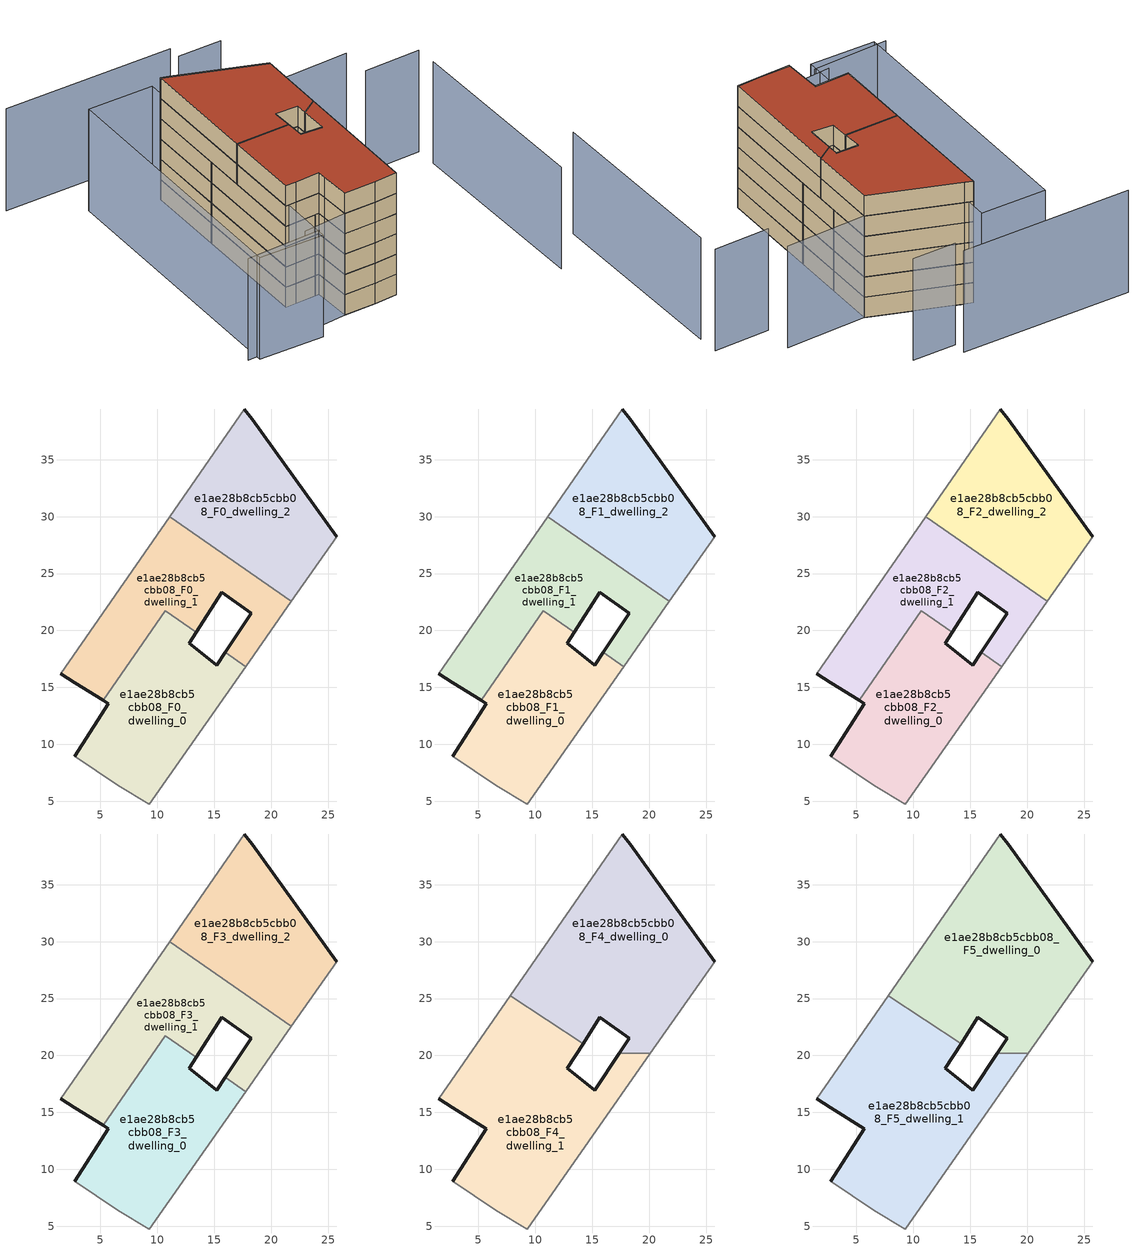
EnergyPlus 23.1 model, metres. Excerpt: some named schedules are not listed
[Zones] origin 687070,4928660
e1ae28b8cb5cbb08_F0_dwelling_0
 floor ground (EU_floor_Construction): 9.28,4.75 17.74,16.82 15.95,18.07 15.2,16.96 12.8,18.87 13.41,19.82 10.69,21.71 5.24,13.85 5.69,13.57 5.08,12.59 2.73,8.93 6.5,6.39 z0
 wall outside (EU_wall_Construction): 13.41,19.82 12.8,18.87 15.2,16.96 15.95,18.07 / 2.73,8.93 5.08,12.59 5.69,13.57 5.24,13.85 z0:3
 wall to e1ae28b8cb5cbb08_F0_dwelling_1 (EU_wall_Construction): 5.24,13.85 10.69,21.71 13.41,19.82 / 15.95,18.07 17.74,16.82 z0:3
 wall adiabatic (EU_wall_Construction): 17.74,16.82 9.28,4.75 6.5,6.39 2.73,8.93 z0:3
e1ae28b8cb5cbb08_F0_dwelling_1
 floor ground (EU_floor_Construction): 17.74,16.82 21.77,22.56 11.07,29.97 1.52,16.19 2.75,15.42 5.24,13.85 10.69,21.71 13.41,19.82 15.65,23.34 18.23,21.5 15.95,18.07 z0
 wall outside (EU_wall_Construction): 15.95,18.07 18.23,21.5 15.65,23.34 13.41,19.82 / 5.24,13.85 2.75,15.42 1.52,16.19 z0:3
 wall adiabatic (EU_wall_Construction): 1.52,16.19 11.07,29.97 / 21.77,22.56 17.74,16.82 z0:3
 wall to e1ae28b8cb5cbb08_F0_dwelling_2 (EU_wall_Construction): 11.07,29.97 21.77,22.56 z0:3
e1ae28b8cb5cbb08_F0_dwelling_2
 floor ground (EU_floor_Construction): 21.77,22.56 25.74,28.24 18.31,38.54 17.64,39.46 11.07,29.97 z0
 wall outside (EU_wall_Construction): 17.64,39.46 18.31,38.54 25.74,28.24 z0:3
 wall adiabatic (EU_wall_Construction): 11.07,29.97 17.64,39.46 / 25.74,28.24 21.77,22.56 z0:3
e1ae28b8cb5cbb08_F1_dwelling_0
 floor to e1ae28b8cb5cbb08_F0_dwelling_0 (EU_floor_Construction): 9.28,4.75 17.74,16.82 15.95,18.07 15.2,16.96 12.8,18.87 13.41,19.82 10.69,21.71 5.24,13.85 5.69,13.57 5.08,12.59 2.73,8.93 6.5,6.39 z3
 wall outside (EU_wall_Construction): 13.41,19.82 12.8,18.87 15.2,16.96 15.95,18.07 / 2.73,8.93 5.08,12.59 5.69,13.57 5.24,13.85 z3:6
 wall to e1ae28b8cb5cbb08_F1_dwelling_1 (EU_wall_Construction): 5.24,13.85 10.69,21.71 13.41,19.82 / 15.95,18.07 17.74,16.82 z3:6
 wall adiabatic (EU_wall_Construction): 17.74,16.82 9.28,4.75 6.5,6.39 2.73,8.93 z3:6
e1ae28b8cb5cbb08_F1_dwelling_1
 floor to e1ae28b8cb5cbb08_F0_dwelling_1 (EU_floor_Construction): 17.74,16.82 21.77,22.56 11.07,29.97 1.52,16.19 2.75,15.42 5.24,13.85 10.69,21.71 13.41,19.82 15.65,23.34 18.23,21.5 15.95,18.07 z3
 wall outside (EU_wall_Construction): 15.95,18.07 18.23,21.5 15.65,23.34 13.41,19.82 / 5.24,13.85 2.75,15.42 1.52,16.19 z3:6
 wall adiabatic (EU_wall_Construction): 1.52,16.19 11.07,29.97 / 21.77,22.56 17.74,16.82 z3:6
 wall to e1ae28b8cb5cbb08_F1_dwelling_2 (EU_wall_Construction): 11.07,29.97 21.77,22.56 z3:6
e1ae28b8cb5cbb08_F1_dwelling_2
 floor to e1ae28b8cb5cbb08_F0_dwelling_2 (EU_floor_Construction): 21.77,22.56 25.74,28.24 18.31,38.54 17.64,39.46 11.07,29.97 z3
 wall outside (EU_wall_Construction): 17.64,39.46 18.31,38.54 25.74,28.24 z3:6
 wall adiabatic (EU_wall_Construction): 11.07,29.97 17.64,39.46 / 25.74,28.24 21.77,22.56 z3:6
e1ae28b8cb5cbb08_F2_dwelling_0
 floor to e1ae28b8cb5cbb08_F1_dwelling_0 (EU_floor_Construction): 9.28,4.75 17.74,16.82 15.95,18.07 15.2,16.96 12.8,18.87 13.41,19.82 10.69,21.71 5.24,13.85 5.69,13.57 5.08,12.59 2.73,8.93 6.5,6.39 z6
 wall outside (EU_wall_Construction): 13.41,19.82 12.8,18.87 15.2,16.96 15.95,18.07 / 2.73,8.93 5.08,12.59 5.69,13.57 5.24,13.85 z6:9
 wall to e1ae28b8cb5cbb08_F2_dwelling_1 (EU_wall_Construction): 5.24,13.85 10.69,21.71 13.41,19.82 / 15.95,18.07 17.74,16.82 z6:9
 wall adiabatic (EU_wall_Construction): 17.74,16.82 9.28,4.75 6.5,6.39 2.73,8.93 z6:9
e1ae28b8cb5cbb08_F2_dwelling_1
 floor to e1ae28b8cb5cbb08_F1_dwelling_1 (EU_floor_Construction): 17.74,16.82 21.77,22.56 11.07,29.97 1.52,16.19 2.75,15.42 5.24,13.85 10.69,21.71 13.41,19.82 15.65,23.34 18.23,21.5 15.95,18.07 z6
 wall outside (EU_wall_Construction): 15.95,18.07 18.23,21.5 15.65,23.34 13.41,19.82 / 5.24,13.85 2.75,15.42 1.52,16.19 z6:9
 wall adiabatic (EU_wall_Construction): 1.52,16.19 11.07,29.97 / 21.77,22.56 17.74,16.82 z6:9
 wall to e1ae28b8cb5cbb08_F2_dwelling_2 (EU_wall_Construction): 11.07,29.97 21.77,22.56 z6:9
e1ae28b8cb5cbb08_F2_dwelling_2
 floor to e1ae28b8cb5cbb08_F1_dwelling_2 (EU_floor_Construction): 21.77,22.56 25.74,28.24 18.31,38.54 17.64,39.46 11.07,29.97 z6
 wall outside (EU_wall_Construction): 17.64,39.46 18.31,38.54 25.74,28.24 z6:9
 wall adiabatic (EU_wall_Construction): 11.07,29.97 17.64,39.46 / 25.74,28.24 21.77,22.56 z6:9
e1ae28b8cb5cbb08_F3_dwelling_0
 floor to e1ae28b8cb5cbb08_F2_dwelling_0 (EU_floor_Construction): 9.28,4.75 17.74,16.82 15.95,18.07 15.2,16.96 12.8,18.87 13.41,19.82 10.69,21.71 5.24,13.85 5.69,13.57 5.08,12.59 2.73,8.93 6.5,6.39 z9
 wall outside (EU_wall_Construction): 13.41,19.82 12.8,18.87 15.2,16.96 15.95,18.07 / 2.73,8.93 5.08,12.59 5.69,13.57 5.24,13.85 z9:12
 wall to e1ae28b8cb5cbb08_F3_dwelling_1 (EU_wall_Construction): 5.24,13.85 10.69,21.71 13.41,19.82 / 15.95,18.07 17.74,16.82 z9:12
 wall adiabatic (EU_wall_Construction): 17.74,16.82 9.28,4.75 6.5,6.39 2.73,8.93 z9:12
e1ae28b8cb5cbb08_F3_dwelling_1
 floor to e1ae28b8cb5cbb08_F2_dwelling_1 (EU_floor_Construction): 17.74,16.82 21.77,22.56 11.07,29.97 1.52,16.19 2.75,15.42 5.24,13.85 10.69,21.71 13.41,19.82 15.65,23.34 18.23,21.5 15.95,18.07 z9
 wall outside (EU_wall_Construction): 15.95,18.07 18.23,21.5 15.65,23.34 13.41,19.82 / 5.24,13.85 2.75,15.42 1.52,16.19 z9:12
 wall adiabatic (EU_wall_Construction): 1.52,16.19 11.07,29.97 / 21.77,22.56 17.74,16.82 z9:12
 wall to e1ae28b8cb5cbb08_F3_dwelling_2 (EU_wall_Construction): 11.07,29.97 21.77,22.56 z9:12
e1ae28b8cb5cbb08_F3_dwelling_2
 floor to e1ae28b8cb5cbb08_F2_dwelling_2 (EU_floor_Construction): 21.77,22.56 25.74,28.24 18.31,38.54 17.64,39.46 11.07,29.97 z9
 wall outside (EU_wall_Construction): 17.64,39.46 18.31,38.54 25.74,28.24 z9:12
 wall adiabatic (EU_wall_Construction): 11.07,29.97 17.64,39.46 / 25.74,28.24 21.77,22.56 z9:12
e1ae28b8cb5cbb08_F4_dwelling_0
 floor to e1ae28b8cb5cbb08_F3_dwelling_2 (EU_floor_Construction): 21.77,22.56 25.74,28.24 18.31,38.54 17.64,39.46 11.07,29.97 z12
 floor to e1ae28b8cb5cbb08_F3_dwelling_1 (EU_floor_Construction): 20.1,20.17 21.77,22.56 11.07,29.97 7.81,25.26 14.19,21.04 15.65,23.34 18.23,21.5 17.35,20.17 z12
 wall outside (EU_wall_Construction): 17.35,20.17 18.23,21.5 15.65,23.34 14.19,21.04 / 17.64,39.46 18.31,38.54 25.74,28.24 z12:15
 wall adiabatic (EU_wall_Construction): 25.74,28.24 20.1,20.17 / 7.81,25.26 17.64,39.46 z12:15
 wall to e1ae28b8cb5cbb08_F4_dwelling_1 (EU_wall_Construction): 20.1,20.17 17.35,20.17 / 14.19,21.04 7.81,25.26 z12:15
e1ae28b8cb5cbb08_F4_dwelling_1
 floor to e1ae28b8cb5cbb08_F3_dwelling_0 (EU_floor_Construction): 9.28,4.75 17.74,16.82 15.95,18.07 15.2,16.96 12.8,18.87 13.41,19.82 10.69,21.71 5.25,13.85 5.69,13.57 5.08,12.59 2.73,8.93 6.5,6.39 z12
 floor to e1ae28b8cb5cbb08_F3_dwelling_1 (EU_floor_Construction): 17.74,16.82 20.1,20.17 17.35,20.17 15.95,18.07 z12; 13.41,19.82 14.19,21.04 7.81,25.26 1.52,16.19 2.75,15.42 5.25,13.85 10.69,21.71 z12
 wall outside (EU_wall_Construction): 14.19,21.04 12.8,18.87 15.2,16.96 17.35,20.17 / 2.73,8.93 5.08,12.59 5.69,13.57 2.75,15.42 1.52,16.19 z12:15
 wall adiabatic (EU_wall_Construction): 1.52,16.19 7.81,25.26 / 20.1,20.17 9.28,4.75 6.5,6.39 2.73,8.93 z12:15
e1ae28b8cb5cbb08_F5_dwelling_0
 floor to e1ae28b8cb5cbb08_F4_dwelling_0 (EU_floor_Construction): 20.1,20.17 25.74,28.24 18.31,38.54 17.64,39.46 7.81,25.26 14.19,21.04 15.65,23.34 18.23,21.5 17.35,20.17 z15
 wall outside (EU_wall_Construction): 17.35,20.17 18.23,21.5 15.65,23.34 14.19,21.04 / 17.64,39.46 18.31,38.54 25.74,28.24 z15:18
 wall adiabatic (EU_wall_Construction): 25.74,28.24 20.1,20.17 / 7.81,25.26 17.64,39.46 z15:18
 wall to e1ae28b8cb5cbb08_F5_dwelling_1 (EU_wall_Construction): 20.1,20.17 17.35,20.17 / 14.19,21.04 7.81,25.26 z15:18
 roof outside (EU_roof_Construction): 18.31,38.54 25.74,28.24 20.1,20.17 17.35,20.17 18.23,21.5 15.65,23.34 14.19,21.04 7.81,25.26 17.64,39.46 z18
e1ae28b8cb5cbb08_F5_dwelling_1
 floor to e1ae28b8cb5cbb08_F4_dwelling_1 (EU_floor_Construction): 9.28,4.75 20.1,20.17 17.35,20.17 15.2,16.96 12.8,18.87 14.19,21.04 7.81,25.26 1.52,16.19 2.75,15.42 5.69,13.57 5.08,12.59 2.73,8.93 6.5,6.39 z15
 wall outside (EU_wall_Construction): 14.19,21.04 12.8,18.87 15.2,16.96 17.35,20.17 / 2.73,8.93 5.08,12.59 5.69,13.57 2.75,15.42 1.52,16.19 z15:18
 wall adiabatic (EU_wall_Construction): 1.52,16.19 7.81,25.26 / 20.1,20.17 9.28,4.75 6.5,6.39 2.73,8.93 z15:18
 roof outside (EU_roof_Construction): 20.1,20.17 9.28,4.75 6.5,6.39 2.73,8.93 5.08,12.59 5.69,13.57 2.75,15.42 1.52,16.19 7.81,25.26 14.19,21.04 12.8,18.87 15.2,16.96 17.35,20.17 z18
shading: -2.62,11.95 9.43,5.14 / 32.71,18.41 39.36,14.09 / 22.21,-11.75 37.7,11.53 / -10.85,16.09 -1.85,10.41 / 24.69,28.91 35.37,22.1 / 32.06,37.34 27.02,40.8 / 28.11,42.39 8.27,56.02 / -10.2,14.87 12.07,46.63 / 12.07,46.63 19.67,41.31 / 19.67,41.31 -2.59,9.54 / -2.59,9.54 -10.2,14.87 z0:15
[Building]
EU S2 Campaign: North Axis=0; Terrain=City; Solar Distribution=FullExterior
[Site:Location]
Bologna: Latitude=44.5; Longitude=11.25; Time Zone=1; Elevation=37
[SizingPeriod:WeatherFileDays]
AnnualSizingPeriod: Begin Month=1; Begin Day of Month=1; End Month=12; End Day of Month=31; Day of Week for Start Day=Monday; Use Weather File Daylight Saving Period=No; Use Weather File Rain and Snow Indicators=No
[MATERIAL]
EU_InternalMass_Material: Roughness=MediumRough; Thickness=0.1; Conductivity=1; Density=1800; Specific Heat=900; Thermal Absorptance=0.9; Solar Absorptance=0.7; Visible Absorptance=0.7
[MATERIAL:NOMASS] Roughness=MediumRough; Thermal Absorptance=0.9; Solar Absorptance=0.7; Visible Absorptance=0.7
Name | Thermal Resistance
EU_wall_NoMass | 0.905828
EU_roof_NoMass | 0.37593
EU_floor_NoMass | 0.67114
[CONSTRUCTION]
EU_wall_Construction: EU_wall_NoMass
EU_roof_Construction: EU_roof_NoMass
EU_floor_Construction: EU_floor_NoMass
EU_InternalMass_Construction: EU_InternalMass_Material
[ZONE] Type=1; Multiplier=1; Ceiling Height=autocalculate; Floor Area=autocalculate; Part of Total Floor Area=Yes
Name | Volume
e1ae28b8cb5cbb08_F0_dwelling_0; e1ae28b8cb5cbb08_F1_dwelling_0; e1ae28b8cb5cbb08_F2_dwelling_0; e1ae28b8cb5cbb08_F3_dwelling_0 | 361.336
e1ae28b8cb5cbb08_F4_dwelling_0; e1ae28b8cb5cbb08_F5_dwelling_0 | 541.976
e1ae28b8cb5cbb08_F0_dwelling_1; e1ae28b8cb5cbb08_F1_dwelling_1; e1ae28b8cb5cbb08_F2_dwelling_1; e1ae28b8cb5cbb08_F3_dwelling_1 | 361.324
e1ae28b8cb5cbb08_F4_dwelling_1; e1ae28b8cb5cbb08_F5_dwelling_1 | 541.986
e1ae28b8cb5cbb08_F0_dwelling_2; e1ae28b8cb5cbb08_F1_dwelling_2; e1ae28b8cb5cbb08_F2_dwelling_2; e1ae28b8cb5cbb08_F3_dwelling_2 | 361.34
[INTERNALMASS] Construction=EU_InternalMass_Construction
Name | Zone or ZoneList | Surface Area
e1ae28b8cb5cbb08_F0_dwelling_0_EU_InternalMass | e1ae28b8cb5cbb08_F0_dwelling_0 | 120.446
e1ae28b8cb5cbb08_F0_dwelling_1_EU_InternalMass | e1ae28b8cb5cbb08_F0_dwelling_1 | 120.442
e1ae28b8cb5cbb08_F0_dwelling_2_EU_InternalMass | e1ae28b8cb5cbb08_F0_dwelling_2 | 120.445
e1ae28b8cb5cbb08_F1_dwelling_0_EU_InternalMass | e1ae28b8cb5cbb08_F1_dwelling_0 | 120.446
e1ae28b8cb5cbb08_F1_dwelling_1_EU_InternalMass | e1ae28b8cb5cbb08_F1_dwelling_1 | 120.442
e1ae28b8cb5cbb08_F1_dwelling_2_EU_InternalMass | e1ae28b8cb5cbb08_F1_dwelling_2 | 120.445
e1ae28b8cb5cbb08_F2_dwelling_0_EU_InternalMass | e1ae28b8cb5cbb08_F2_dwelling_0 | 120.446
e1ae28b8cb5cbb08_F2_dwelling_1_EU_InternalMass | e1ae28b8cb5cbb08_F2_dwelling_1 | 120.442
e1ae28b8cb5cbb08_F2_dwelling_2_EU_InternalMass | e1ae28b8cb5cbb08_F2_dwelling_2 | 120.445
e1ae28b8cb5cbb08_F3_dwelling_0_EU_InternalMass | e1ae28b8cb5cbb08_F3_dwelling_0 | 120.446
e1ae28b8cb5cbb08_F3_dwelling_1_EU_InternalMass | e1ae28b8cb5cbb08_F3_dwelling_1 | 120.442
e1ae28b8cb5cbb08_F3_dwelling_2_EU_InternalMass | e1ae28b8cb5cbb08_F3_dwelling_2 | 120.445
e1ae28b8cb5cbb08_F4_dwelling_0_EU_InternalMass | e1ae28b8cb5cbb08_F4_dwelling_0 | 180.659
e1ae28b8cb5cbb08_F4_dwelling_1_EU_InternalMass | e1ae28b8cb5cbb08_F4_dwelling_1 | 180.662
e1ae28b8cb5cbb08_F5_dwelling_0_EU_InternalMass | e1ae28b8cb5cbb08_F5_dwelling_0 | 180.659
e1ae28b8cb5cbb08_F5_dwelling_1_EU_InternalMass | e1ae28b8cb5cbb08_F5_dwelling_1 | 180.662
[OTHEREQUIPMENT] Fuel Type=Electricity; Design Level Calculation Method=Watts/Area; Power per Zone Floor Area=1; Fraction Latent=0; Fraction Radiant=0; Fraction Lost=0; Carbon Dioxide Generation Rate=0; EndUse Subcategory=EU_Step8_InternalGains
Name | Zone or ZoneList or Space or SpaceList | Schedule
EU_Step8_InternalGain_e1ae28b8cb5cbb08_F0_dwelling_0_f000 | e1ae28b8cb5cbb08_F0_dwelling_0 | EU_Step8_GainSchedule_e1ae28b8cb5cbb08_F0_dwelling_0_f000
EU_Step8_InternalGain_e1ae28b8cb5cbb08_F0_dwelling_1_f000 | e1ae28b8cb5cbb08_F0_dwelling_1 | EU_Step8_GainSchedule_e1ae28b8cb5cbb08_F0_dwelling_1_f000
EU_Step8_InternalGain_e1ae28b8cb5cbb08_F0_dwelling_2_f000 | e1ae28b8cb5cbb08_F0_dwelling_2 | EU_Step8_GainSchedule_e1ae28b8cb5cbb08_F0_dwelling_2_f000
EU_Step8_InternalGain_e1ae28b8cb5cbb08_F1_dwelling_0_f000 | e1ae28b8cb5cbb08_F1_dwelling_0 | EU_Step8_GainSchedule_e1ae28b8cb5cbb08_F1_dwelling_0_f000
EU_Step8_InternalGain_e1ae28b8cb5cbb08_F1_dwelling_1_f000 | e1ae28b8cb5cbb08_F1_dwelling_1 | EU_Step8_GainSchedule_e1ae28b8cb5cbb08_F1_dwelling_1_f000
EU_Step8_InternalGain_e1ae28b8cb5cbb08_F1_dwelling_2_f000 | e1ae28b8cb5cbb08_F1_dwelling_2 | EU_Step8_GainSchedule_e1ae28b8cb5cbb08_F1_dwelling_2_f000
EU_Step8_InternalGain_e1ae28b8cb5cbb08_F2_dwelling_0_f000 | e1ae28b8cb5cbb08_F2_dwelling_0 | EU_Step8_GainSchedule_e1ae28b8cb5cbb08_F2_dwelling_0_f000
EU_Step8_InternalGain_e1ae28b8cb5cbb08_F2_dwelling_1_f000 | e1ae28b8cb5cbb08_F2_dwelling_1 | EU_Step8_GainSchedule_e1ae28b8cb5cbb08_F2_dwelling_1_f000
EU_Step8_InternalGain_e1ae28b8cb5cbb08_F2_dwelling_2_f000 | e1ae28b8cb5cbb08_F2_dwelling_2 | EU_Step8_GainSchedule_e1ae28b8cb5cbb08_F2_dwelling_2_f000
EU_Step8_InternalGain_e1ae28b8cb5cbb08_F3_dwelling_0_f000 | e1ae28b8cb5cbb08_F3_dwelling_0 | EU_Step8_GainSchedule_e1ae28b8cb5cbb08_F3_dwelling_0_f000
EU_Step8_InternalGain_e1ae28b8cb5cbb08_F3_dwelling_1_f000 | e1ae28b8cb5cbb08_F3_dwelling_1 | EU_Step8_GainSchedule_e1ae28b8cb5cbb08_F3_dwelling_1_f000
EU_Step8_InternalGain_e1ae28b8cb5cbb08_F3_dwelling_2_f000 | e1ae28b8cb5cbb08_F3_dwelling_2 | EU_Step8_GainSchedule_e1ae28b8cb5cbb08_F3_dwelling_2_f000
EU_Step8_InternalGain_e1ae28b8cb5cbb08_F4_dwelling_0_f000 | e1ae28b8cb5cbb08_F4_dwelling_0 | EU_Step8_GainSchedule_e1ae28b8cb5cbb08_F4_dwelling_0_f000
EU_Step8_InternalGain_e1ae28b8cb5cbb08_F4_dwelling_1_f000 | e1ae28b8cb5cbb08_F4_dwelling_1 | EU_Step8_GainSchedule_e1ae28b8cb5cbb08_F4_dwelling_1_f000
EU_Step8_InternalGain_e1ae28b8cb5cbb08_F5_dwelling_0_f000 | e1ae28b8cb5cbb08_F5_dwelling_0 | EU_Step8_GainSchedule_e1ae28b8cb5cbb08_F5_dwelling_0_f000
EU_Step8_InternalGain_e1ae28b8cb5cbb08_F5_dwelling_1_f000 | e1ae28b8cb5cbb08_F5_dwelling_1 | EU_Step8_GainSchedule_e1ae28b8cb5cbb08_F5_dwelling_1_f000
[ZONEVENTILATION:DESIGNFLOWRATE] Schedule=EU_AlwaysOn; Design Flow Rate Calculation Method=AirChanges/Hour; Air Changes per Hour=0.73129; Ventilation Type=Natural; Fan Pressure Rise=0; Fan Total Efficiency=1; Constant Term Coefficient=1; Temperature Term Coefficient=0; Velocity Term Coefficient=0; Velocity Squared Term Coefficient=0; Minimum Indoor Temperature=-100; Maximum Indoor Temperature=100; Delta Temperature=-100; Minimum Outdoor Temperature=-100; Maximum Outdoor Temperature=100; Maximum Wind Speed=40
Name | Zone or ZoneList or Space or SpaceList
EU_ConstantAir_e1ae28b8cb5cbb08_F0_dwelling_0 | e1ae28b8cb5cbb08_F0_dwelling_0
EU_ConstantAir_e1ae28b8cb5cbb08_F0_dwelling_1 | e1ae28b8cb5cbb08_F0_dwelling_1
EU_ConstantAir_e1ae28b8cb5cbb08_F0_dwelling_2 | e1ae28b8cb5cbb08_F0_dwelling_2
EU_ConstantAir_e1ae28b8cb5cbb08_F1_dwelling_0 | e1ae28b8cb5cbb08_F1_dwelling_0
EU_ConstantAir_e1ae28b8cb5cbb08_F1_dwelling_1 | e1ae28b8cb5cbb08_F1_dwelling_1
EU_ConstantAir_e1ae28b8cb5cbb08_F1_dwelling_2 | e1ae28b8cb5cbb08_F1_dwelling_2
EU_ConstantAir_e1ae28b8cb5cbb08_F2_dwelling_0 | e1ae28b8cb5cbb08_F2_dwelling_0
EU_ConstantAir_e1ae28b8cb5cbb08_F2_dwelling_1 | e1ae28b8cb5cbb08_F2_dwelling_1
EU_ConstantAir_e1ae28b8cb5cbb08_F2_dwelling_2 | e1ae28b8cb5cbb08_F2_dwelling_2
EU_ConstantAir_e1ae28b8cb5cbb08_F3_dwelling_0 | e1ae28b8cb5cbb08_F3_dwelling_0
EU_ConstantAir_e1ae28b8cb5cbb08_F3_dwelling_1 | e1ae28b8cb5cbb08_F3_dwelling_1
EU_ConstantAir_e1ae28b8cb5cbb08_F3_dwelling_2 | e1ae28b8cb5cbb08_F3_dwelling_2
EU_ConstantAir_e1ae28b8cb5cbb08_F4_dwelling_0 | e1ae28b8cb5cbb08_F4_dwelling_0
EU_ConstantAir_e1ae28b8cb5cbb08_F4_dwelling_1 | e1ae28b8cb5cbb08_F4_dwelling_1
EU_ConstantAir_e1ae28b8cb5cbb08_F5_dwelling_0 | e1ae28b8cb5cbb08_F5_dwelling_0
EU_ConstantAir_e1ae28b8cb5cbb08_F5_dwelling_1 | e1ae28b8cb5cbb08_F5_dwelling_1
[HVACTEMPLATE:THERMOSTAT] Constant Heating Setpoint=20; Constant Cooling Setpoint=50
EU_HeatOnly_e1ae28b8cb5cbb08_F0_dwelling_0; EU_HeatOnly_e1ae28b8cb5cbb08_F0_dwelling_1; EU_HeatOnly_e1ae28b8cb5cbb08_F0_dwelling_2; EU_HeatOnly_e1ae28b8cb5cbb08_F1_dwelling_0; EU_HeatOnly_e1ae28b8cb5cbb08_F1_dwelling_1; EU_HeatOnly_e1ae28b8cb5cbb08_F1_dwelling_2; EU_HeatOnly_e1ae28b8cb5cbb08_F2_dwelling_0; EU_HeatOnly_e1ae28b8cb5cbb08_F2_dwelling_1; EU_HeatOnly_e1ae28b8cb5cbb08_F2_dwelling_2; EU_HeatOnly_e1ae28b8cb5cbb08_F3_dwelling_0; EU_HeatOnly_e1ae28b8cb5cbb08_F3_dwelling_1; EU_HeatOnly_e1ae28b8cb5cbb08_F3_dwelling_2; EU_HeatOnly_e1ae28b8cb5cbb08_F4_dwelling_0; EU_HeatOnly_e1ae28b8cb5cbb08_F4_dwelling_1
